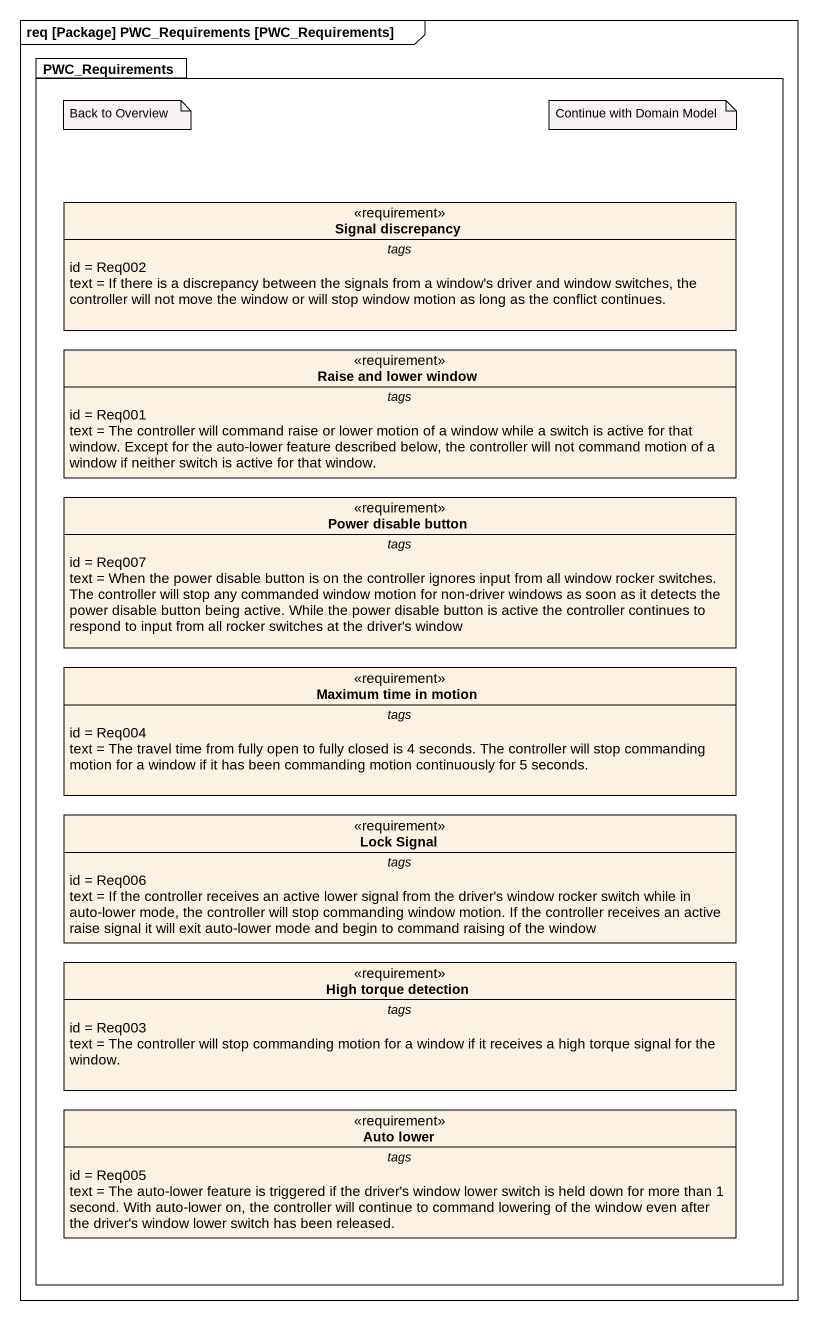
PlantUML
@startuml
mainframe req [Package] PWC_Requirements [PWC_Requirements]
hide circle
hide empty members
package PWC_Requirements {
  class "Signal discrepancy" as Signal_discrepancy <<requirement>> {
    -- tags --
    id = Req002
    text = If there is a discrepancy between the signals from a window's driver and window switches, the controller will not move the window or will stop window motion as long as the conflict continues.
  }
  class "Raise and lower window" as Raise_and_lower_window <<requirement>> {
    -- tags --
    id = Req001
    text = The controller will command raise or lower motion of a window while a switch is active for that window. Except for the auto-lower feature described below, the controller will not command motion of a window if neither switch is active for that window.
  }
  class "Power disable button" as Power_disable_button <<requirement>> {
    -- tags --
    id = Req007
    text = When the power disable button is on the controller ignores input from all window rocker switches. The controller will stop any commanded window motion for non-driver windows as soon as it detects the power disable button being active. While the power disable button is active the controller continues to respond to input from all rocker switches at the driver's window
  }
  class "Maximum time in motion" as Maximum_time_in_motion <<requirement>> {
    -- tags --
    id = Req004
    text = The travel time from fully open to fully closed is 4 seconds. The controller will stop commanding motion for a window if it has been commanding motion continuously for 5 seconds.
  }
  class "Lock Signal" as Lock_Signal <<requirement>> {
    -- tags --
    id = Req006
    text = If the controller receives an active lower signal from the driver's window rocker switch while in auto-lower mode, the controller will stop commanding window motion. If the controller receives an active raise signal it will exit auto-lower mode and begin to command raising of the window
  }
  class "High torque detection" as High_torque_detection <<requirement>> {
    -- tags --
    id = Req003
    text = The controller will stop commanding motion for a window if it receives a high torque signal for the window.
  }
  class "Auto lower" as Auto_lower <<requirement>> {
    -- tags --
    id = Req005
    text = The auto-lower feature is triggered if the driver's window lower switch is held down for more than 1 second. With auto-lower on, the controller will continue to command lowering of the window even after the driver's window lower switch has been released.
  }
}
note as N1
  Back to Overview
end note
note as N2
  Continue with Domain Model
end note
@enduml
